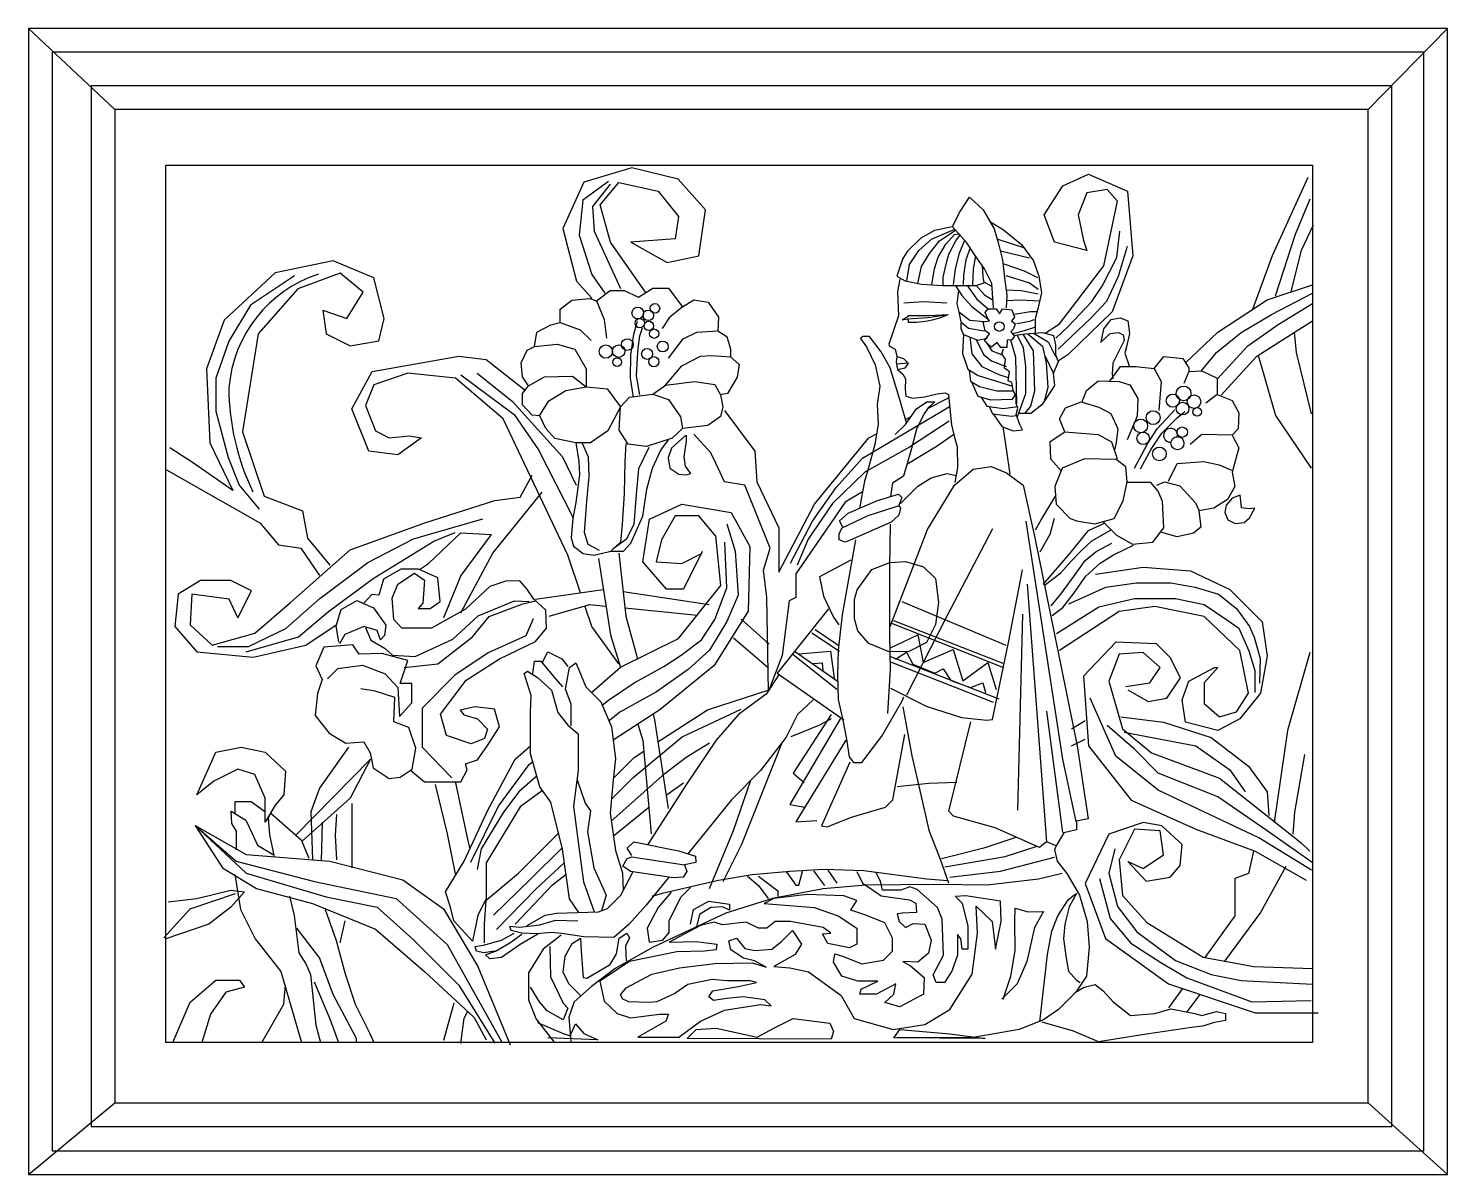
# Model space of a CAD drawing. Extents: x -66030 to 95157, y -13132 to 45879.
# Drawn here: x -64699 to -64099, y 6367 to 6852 of the extents above; entities that cross this region are included whole.
import ezdxf

# ---------------------------------------------------------------- set-up
doc = ezdxf.new("R2010")
doc.units = 0
doc.header["$LTSCALE"] = 100
doc.header["$MEASUREMENT"] = 0
for name, color, linetype in [('3', 11, 'CONTINUOUS'), ('4', 121, 'CONTINUOUS'), ('7', 105, 'CONTINUOUS')]:
    doc.layers.add(name, color=color, linetype=linetype)

msp = doc.modelspace()

# ---------------------------------------------------------------- linework, layer by layer
at = {"layer": '3'}
msp.add_lwpolyline([(-64641.38, 6794.05), (-64156.57, 6794.05), (-64156.57, 6423.34), (-64641.38, 6423.34)], close=True, dxfattribs=at)
for points in [[(-64438.31, 6740), (-64453.42, 6761.57), (-64457.73, 6777.38), (-64449.82, 6786.72), (-64433.28, 6783.13), (-64424.65, 6772.35), (-64426.09, 6763), (-64444.79, 6761.57), (-64429.36, 6752.91), (-64416.02, 6755.82), (-64413.14, 6775.22), (-64424.79, 6788.2), (-64444.41, 6792.99), (-64464.68, 6786.89), (-64473.56, 6767.32), (-64467.8, 6745.04), (-64461.33, 6737.85)], [(-64454.22, 6787.11), (-64465.12, 6779.27), (-64466.64, 6764.45), (-64461.19, 6747.9), (-64455.74, 6740.05)], [(-64453.56, 6786.02), (-64460.97, 6776.65), (-64460.32, 6766.2), (-64449.2, 6742.01)], [(-64269.55, 6723.06), (-64263.54, 6727.07), (-64244.84, 6751.5), (-64239.08, 6778.82), (-64243.4, 6783.85), (-64252.03, 6782.41), (-64255.63, 6773.07), (-64253.47, 6762.28), (-64252.03, 6757.97), (-64265.7, 6761.57), (-64270.01, 6773.07), (-64262.1, 6785.28), (-64251.31, 6790.32), (-64234.77, 6783.13), (-64232.61, 6755.82), (-64241.24, 6732.1), (-64259.94, 6714.13), (-64264.15, 6711.18)], [(-64158.53, 6788.88), (-64173.63, 6755.82), (-64181.98, 6733.08)], [(-64291.42, 6733.85), (-64292.09, 6744.07), (-64295.2, 6750.3), (-64299.43, 6756.3), (-64302.77, 6761.19), (-64308.77, 6768.08), (-64305.88, 6774.08), (-64301.65, 6780.52), (-64295.87, 6775.19), (-64291.2, 6767.19), (-64289.42, 6761.41), (-64287.64, 6754.08), (-64286.75, 6746.52), (-64285.86, 6739.18), (-64286.09, 6733.85)], [(-64157.75, 6779.73), (-64163.86, 6764.82), (-64172.33, 6738.73)], [(-64308.77, 6768.08), (-64316.33, 6766.52), (-64322.12, 6763.19), (-64327.9, 6757.63), (-64329.9, 6754.3), (-64332.35, 6747.19), (-64328.79, 6745.19), (-64321.89, 6743.85), (-64313, 6743.19), (-64309.44, 6743.19), (-64298.76, 6743.19), (-64295.43, 6744.3), (-64295.87, 6746.96), (-64296.13, 6751.61)], [(-64292.76, 6770.08), (-64287.2, 6766.74), (-64279.64, 6760.52), (-64274.52, 6753.63), (-64272.3, 6747.19), (-64271.18, 6740.07), (-64272.74, 6733.41), (-64273.85, 6729.18), (-64273.85, 6723.12)], [(-64156.37, 6768.75), (-64161.41, 6757.97), (-64165.72, 6740.72), (-64165.7, 6740.49)], [(-64328.12, 6745.19), (-64327.01, 6752.08), (-64323.01, 6758.08), (-64317.67, 6762.74), (-64307.85, 6767.02)], [(-64323.45, 6744.07), (-64321.89, 6751.19), (-64318.56, 6756.74), (-64314.33, 6762.08), (-64307.51, 6766.62)], [(-64317.45, 6743.63), (-64316.33, 6750.3), (-64314.78, 6755.19), (-64311.66, 6760.74), (-64307.88, 6764.74), (-64306.17, 6765.09)], [(-64312.77, 6742.96), (-64312.77, 6746.74), (-64311.22, 6753.41), (-64310.33, 6756.52), (-64307.44, 6762.08), (-64305.44, 6764.74)], [(-64303.71, 6762.27), (-64306.1, 6756.52), (-64307.66, 6750.08), (-64308.55, 6743.63)], [(-64290.03, 6762.9), (-64278.28, 6759.15)], [(-64265.11, 6720.91), (-64259.83, 6725.87), (-64249.89, 6736.43), (-64245.54, 6742.95), (-64239.33, 6755.06), (-64238.08, 6766.24)], [(-64301.37, 6759.14), (-64303.21, 6754.08), (-64304.1, 6747.63), (-64304.32, 6743.63)], [(-64288.53, 6757.9), (-64276.28, 6754.91)], [(-64234.98, 6759.72), (-64238.7, 6746.99), (-64243.68, 6736.43), (-64250.2, 6729.6), (-64264.18, 6716.25)], [(-64574.97, 6732.82), (-64573.53, 6722.75), (-64563.46, 6717.72), (-64551.24, 6719.88), (-64549.08, 6729.22), (-64553.39, 6746.47), (-64570.66, 6753.66), (-64595.11, 6748.63), (-64616.69, 6728.5), (-64624.18, 6708.01), (-64622.72, 6676.7), (-64613.09, 6656.63), (-64629.63, 6668.13), (-64639.7, 6674.6)], [(-64299.01, 6755.71), (-64300.1, 6750.3), (-64300.32, 6743.41)], [(-64287.03, 6752.41), (-64278.53, 6749.41), (-64272.78, 6746.66)], [(-64587.02, 6747.32), (-64605.6, 6734.95), (-64614.71, 6719.66), (-64620.17, 6704), (-64620.17, 6690.17), (-64615.07, 6670.52), (-64610.34, 6658.87), (-64601.96, 6648.68)], [(-64574.97, 6732.82), (-64564.9, 6729.22), (-64557.88, 6740.41), (-64567.72, 6748.41), (-64585.57, 6741.86), (-64602.3, 6722.75), (-64608.88, 6681.44), (-64599.77, 6654.14), (-64583.6, 6648.01), (-64581.44, 6636.51), (-64572.09, 6625.01)], [(-64331.01, 6745.83), (-64332.1, 6740.75), (-64331.73, 6733.85), (-64331.55, 6730.41), (-64335.73, 6718.43), (-64335.36, 6717.53), (-64333, 6716.26), (-64332.28, 6713.17), (-64332.64, 6710.99), (-64332.28, 6709.18), (-64331.92, 6707.55), (-64329.74, 6705.73), (-64328.65, 6703.74), (-64328.83, 6699.38), (-64328.47, 6696.48), (-64325.56, 6695.57), (-64320.66, 6696.12), (-64315.21, 6697.39), (-64311.94, 6697.93), (-64310.49, 6697.21), (-64309.95, 6691.04), (-64309.22, 6684.32), (-64308.13, 6679.61), (-64306.86, 6675.07), (-64306.68, 6666.36), (-64307.77, 6660.01)], [(-64295.51, 6744.79), (-64292.01, 6742.84)], [(-64286.28, 6747.41), (-64276.28, 6744.41), (-64272.53, 6741.66)], [(-64483.23, 6688.42), (-64479.42, 6694.52), (-64472.3, 6698.84), (-64463.65, 6700.36), (-64454.74, 6699.6), (-64449.15, 6691.98), (-64454.51, 6681.82), (-64461.87, 6676.72), (-64467.97, 6676.72), (-64476.88, 6678.5), (-64480.69, 6682.82), (-64483.23, 6688.16), (-64486.54, 6688.42), (-64490.61, 6692.74), (-64490.61, 6697.57), (-64488.07, 6700.87), (-64490.61, 6704.69), (-64491.12, 6710.53), (-64488.58, 6715.87), (-64485.52, 6717.4), (-64484.51, 6723.5), (-64478.66, 6726.55), (-64474.59, 6727.56), (-64474.59, 6733.16), (-64469.75, 6736.97), (-64462.12, 6737.73), (-64459.32, 6736.72), (-64453.47, 6741.04), (-64447.62, 6741.04), (-64441.52, 6738.24), (-64435.41, 6742.05), (-64428.8, 6742.05), (-64425.24, 6737.22), (-64422.95, 6734.17), (-64418.11, 6737.22), (-64412.01, 6736.21), (-64407.68, 6729.85), (-64407.94, 6724.01), (-64404.12, 6721.72), (-64402.6, 6716.38), (-64402.6, 6713.07), (-64399.03, 6709.77), (-64399.8, 6704.43), (-64403.87, 6697.57), (-64406.92, 6697.06), (-64405.9, 6691.98), (-64406.92, 6687.91), (-64412.26, 6684.09), (-64422.95, 6682.82), (-64427.27, 6678.76), (-64438.21, 6675.2), (-64445.84, 6676.21), (-64449.66, 6682.06), (-64449.15, 6691.98), (-64445.33, 6696.04), (-64435.41, 6697.31), (-64428.8, 6695.03), (-64423.71, 6687.65), (-64422.95, 6682.82)], [(-64307.44, 6742.96), (-64304.77, 6738.96), (-64300.54, 6734.3), (-64297.43, 6731.85), (-64293.65, 6728.96)], [(-64306.21, 6741.13), (-64306.99, 6735.41), (-64306.1, 6732.13), (-64301.43, 6728.52), (-64295.43, 6728.07)], [(-64302.64, 6743.19), (-64298.54, 6737.41), (-64293.65, 6733.41)], [(-64298.76, 6743.19), (-64295.19, 6739.25), (-64291.65, 6736.96)], [(-64286.28, 6741.41), (-64279.78, 6741.16), (-64272.53, 6739.66)], [(-64210.21, 6710.6), (-64196.65, 6723.47), (-64175.79, 6737.13), (-64156.57, 6743.53)], [(-64203.72, 6707.08), (-64197.12, 6714.91), (-64186.7, 6723.42), (-64173.92, 6730.99), (-64156.57, 6739.91)], [(-64459.32, 6736.72), (-64456.02, 6728.84), (-64455, 6720.95)], [(-64422.95, 6734.17), (-64428.54, 6729.6), (-64431.59, 6725.02)], [(-64329.37, 6735.85), (-64320.84, 6736.39), (-64311.22, 6735.85)], [(-64306.1, 6732.13), (-64305.22, 6727.92), (-64302.03, 6725.16), (-64295.43, 6724.07)], [(-64289.87, 6719.18), (-64292.31, 6717.18), (-64295.2, 6719.85), (-64293.2, 6722.74), (-64294.98, 6724.07), (-64295.87, 6727.85), (-64293.2, 6728.29), (-64293.65, 6728.96), (-64294.98, 6731.85), (-64293.65, 6733.41), (-64290.31, 6733.41), (-64288.98, 6731.18), (-64287.64, 6733.41), (-64283.64, 6732.96), (-64282.53, 6729.85), (-64283.86, 6728.29), (-64282.31, 6726.96), (-64282.97, 6724.96), (-64284.08, 6723.63), (-64282.53, 6721.85), (-64283.64, 6720.29), (-64285.64, 6720.07), (-64285.86, 6716.96), (-64288.31, 6716.96), (-64289.87, 6719.18)], [(-64285.78, 6736.92), (-64280.28, 6737.17), (-64271.78, 6736.67)], [(-64282.78, 6731.17), (-64275.78, 6732.17), (-64273.28, 6732.17)], [(-64196.92, 6703.69), (-64183.86, 6717.75), (-64171.08, 6726.73), (-64156.57, 6735.66)], [(-64474.59, 6727.56), (-64466.19, 6724.51), (-64461.61, 6719.94)], [(-64443.64, 6696.06), (-64444.95, 6704.12), (-64444.79, 6713.99), (-64443.47, 6722.7), (-64441.99, 6728.13)], [(-64327.38, 6730.59), (-64327.92, 6729.86), (-64330.1, 6728.77), (-64327.74, 6729.14), (-64327.56, 6728.59), (-64327.47, 6727.68), (-64324.04, 6727.78), (-64320.2, 6728.09), (-64316.62, 6728.82), (-64313.76, 6729.68), (-64310.67, 6730.95), (-64310.67, 6730.95)], [(-64327.74, 6729.14), (-64319.22, 6729.7)], [(-64327.38, 6730.59), (-64323.75, 6730.59), (-64318.66, 6730.59), (-64310.67, 6730.95)], [(-64319.22, 6729.7), (-64310.67, 6730.95)], [(-64304.1, 6722.52), (-64305.08, 6724.87), (-64305.08, 6727.34)], [(-64281.53, 6727.17), (-64276.03, 6728.17), (-64274.28, 6728.92)], [(-64245.95, 6719.33), (-64244.84, 6724.89), (-64241.72, 6728.89), (-64237.94, 6729.56), (-64234.61, 6728.22), (-64233.94, 6722.89), (-64235.27, 6717.33), (-64235.94, 6714.67), (-64234.16, 6709.33)], [(-64195.21, 6696.88), (-64180.11, 6713.41), (-64156.57, 6728.31)], [(-64441, 6697.05), (-64442.32, 6705.1), (-64441.99, 6712.83), (-64441.66, 6716.62), (-64441, 6721.88), (-64439.85, 6725.33)], [(-64428.8, 6712.57), (-64422.69, 6720.7), (-64416.84, 6723.5), (-64407.94, 6724.01)], [(-64328.23, 6685.24), (-64330.95, 6694.45), (-64335.14, 6708.47), (-64338.91, 6715.17), (-64343.93, 6721.66), (-64346.65, 6721.66), (-64347.7, 6720.82), (-64345.19, 6717.26), (-64341.42, 6709.73), (-64339.53, 6700.73), (-64340.58, 6692.99), (-64340.16, 6684.62), (-64341.63, 6676.04), (-64344.56, 6665.15), (-64346.03, 6660.55), (-64348.12, 6649.04)], [(-64304.1, 6722.52), (-64304.55, 6714.51), (-64302.32, 6707.85), (-64297.87, 6705.18), (-64288.31, 6702.29), (-64283.42, 6700.66)], [(-64304.1, 6722.52), (-64298.1, 6720.07), (-64294.09, 6720.96)], [(-64301.5, 6721.46), (-64300.54, 6714.29), (-64296.32, 6708.96), (-64289.2, 6705.62), (-64285.2, 6704.29)], [(-64298.79, 6720.36), (-64295.65, 6714.07), (-64292.31, 6711.4), (-64286.09, 6708.96)], [(-64284.26, 6720.22), (-64282.08, 6712.96), (-64281.78, 6693.15)], [(-64283.28, 6722.92), (-64278.28, 6724.17), (-64274.03, 6725.67)], [(-64282.97, 6722.07), (-64278.08, 6722.74), (-64270.74, 6723.4), (-64266.07, 6722.07), (-64265.18, 6718.07), (-64265.18, 6714.07), (-64264.07, 6710.96), (-64266.29, 6706.07), (-64265.62, 6700.96), (-64267.85, 6697.4), (-64270.96, 6692.73), (-64275.63, 6689.18), (-64280.98, 6689.18)], [(-64281.64, 6722.52), (-64278.97, 6716.96), (-64277.86, 6708.96), (-64277.86, 6697.4), (-64281.51, 6687.78)], [(-64278.99, 6722.61), (-64274.74, 6715.63), (-64274.08, 6698.51), (-64275.86, 6692.29), (-64278.08, 6689.4)], [(-64277, 6722.84), (-64270.74, 6717.63), (-64269.18, 6710.51), (-64268.52, 6700.07), (-64269.98, 6694.2)], [(-64274.56, 6723.06), (-64268.29, 6719.4), (-64265.18, 6713.18)], [(-64246.17, 6719.11), (-64242.17, 6722.89), (-64238.61, 6723.33), (-64236.61, 6722.44), (-64236.16, 6720), (-64238.39, 6715.78), (-64241.06, 6710.44), (-64241.28, 6705.78), (-64241.06, 6703.78)], [(-64164.28, 6723.43), (-64163.56, 6714.85), (-64157.09, 6688.97)], [(-64485.52, 6717.4), (-64475.86, 6718.41), (-64468.48, 6716.38), (-64463.65, 6707.99), (-64463.65, 6700.36)], [(-64294.68, 6719.37), (-64292.09, 6715.63), (-64288.09, 6714.07)], [(-64291.66, 6688.93), (-64287.87, 6683.62), (-64283.19, 6681.84), (-64279.19, 6682.29), (-64280.3, 6684.51), (-64281.86, 6688.73), (-64281.19, 6691.4), (-64281.86, 6693.4), (-64281.86, 6696.29), (-64283.19, 6698.96), (-64283.64, 6702.29), (-64285.2, 6702.96), (-64284.75, 6706.74), (-64286.75, 6708.29), (-64286.31, 6712.07), (-64287.87, 6714.29), (-64287.2, 6716.51)], [(-64466.07, 6613.34), (-64471.4, 6629.32), (-64498.73, 6686.82), (-64518.87, 6704.07), (-64539.01, 6706.22), (-64553.39, 6701.19), (-64556.99, 6692.57), (-64552.67, 6681.79), (-64546.92, 6678.91), (-64538.29, 6679.63), (-64533.25, 6678.91), (-64543.32, 6671.72), (-64555.55, 6673.16), (-64562.74, 6691.13), (-64554.11, 6706.94), (-64517.43, 6713.41), (-64505.92, 6711.97), (-64489.38, 6699.04)], [(-64430.07, 6701.13), (-64423.2, 6709.26), (-64415.31, 6713.33), (-64410.48, 6713.58), (-64402.6, 6713.07)], [(-64332.35, 6710.13), (-64327.56, 6710.53)], [(-64332.28, 6713.17), (-64329.56, 6712.39), (-64327.56, 6710.4), (-64328.89, 6708.27), (-64331.92, 6707.55)], [(-64269.63, 6713.4), (-64266.07, 6706.07)], [(-64242.3, 6702.79), (-64237.71, 6709.04), (-64231.33, 6709.04), (-64223.56, 6708.21), (-64220.51, 6702.66), (-64221.62, 6690.46)], [(-64223.56, 6708.21), (-64219.4, 6713.2), (-64211.35, 6712.37), (-64208.85, 6708.48), (-64208.85, 6706.82), (-64203.31, 6707.1), (-64196.92, 6704.05), (-64196.92, 6697.12), (-64190.54, 6694.62), (-64187.77, 6689.35), (-64188.04, 6682.7), (-64190.54, 6679.92), (-64187.77, 6674.65), (-64190.54, 6664.39), (-64189.43, 6658.29), (-64192.48, 6652.75), (-64198.31, 6649.14), (-64204.69, 6648.03), (-64203.86, 6641.1), (-64206.91, 6638.61), (-64213.85, 6636.94), (-64220.23, 6638.88)], [(-64179.5, 6713.8), (-64172.2, 6688.25), (-64157.09, 6665.97)], [(-64516.65, 6705.45), (-64494.07, 6688.7), (-64483.87, 6673.78), (-64469.3, 6645.38)], [(-64509.73, 6706.17), (-64494.8, 6694.16), (-64473.67, 6670.87), (-64467.84, 6658.85)], [(-64488.07, 6700.87), (-64481.2, 6704.69), (-64469.5, 6704.94), (-64463.65, 6700.36)], [(-64435.41, 6697.31), (-64430.07, 6701.13), (-64417.86, 6702.65), (-64409.21, 6701.38), (-64406.92, 6697.06)], [(-64301.68, 6707.46), (-64301.21, 6702.74), (-64297.43, 6700.51), (-64290.09, 6698.73), (-64283.08, 6698.73)], [(-64300.82, 6702.51), (-64298.1, 6696.51), (-64292.76, 6694.96), (-64283.42, 6695.18), (-64282.21, 6696.99)], [(-64254.09, 6693.79), (-64252.14, 6698.78), (-64247.15, 6702.94), (-64238.27, 6702.66), (-64233.83, 6701.27), (-64230.5, 6695.45), (-64230.78, 6687.96), (-64234.94, 6677.98)], [(-64208.85, 6706.82), (-64210.95, 6701.8)], [(-64296.79, 6696.13), (-64294.32, 6692.29), (-64287.42, 6691.18), (-64281.19, 6692.07)], [(-64196.92, 6697.12), (-64201.64, 6693.51)], [(-64405.23, 6690.41), (-64392.28, 6673.16), (-64391.56, 6660.22), (-64382.21, 6640.82), (-64382.21, 6622.13), (-64367.11, 6650.88), (-64344.09, 6678.91), (-64340.86, 6680.53)], [(-64377.28, 6625.9), (-64367.96, 6643.59), (-64358.02, 6657.88), (-64346.83, 6670.3), (-64331.61, 6679.3), (-64312.65, 6690.48), (-64310.05, 6692.15)], [(-64333.04, 6680.22), (-64328.64, 6684.41), (-64324.04, 6691.1), (-64319.64, 6694.03), (-64316.29, 6694.03), (-64319.01, 6691.52), (-64320.9, 6688.8), (-64324.04, 6682.52), (-64326.13, 6674.36), (-64329.48, 6662.64), (-64334.09, 6659.71), (-64334.98, 6654.05)], [(-64319.1, 6691.4), (-64311.01, 6695.44), (-64310.37, 6695.87)], [(-64293.22, 6692.11), (-64291.87, 6688.96), (-64283.86, 6688.07), (-64281.7, 6688.31)], [(-64261.3, 6681.31), (-64263.52, 6686.86), (-64261.02, 6691.57), (-64254.36, 6694.06), (-64246.87, 6691.85), (-64241.88, 6689.07), (-64238.82, 6682.7), (-64239.66, 6676.87), (-64240.21, 6674.1)], [(-64231.85, 6666.03), (-64226.29, 6676.27), (-64222.19, 6682.7), (-64214.73, 6690.74)], [(-64229.36, 6665.74), (-64224.83, 6674.07), (-64220.29, 6680.8), (-64213.85, 6687.23), (-64210.49, 6690.01)], [(-64310.17, 6685.82), (-64326.95, 6674.95), (-64345.9, 6664.4), (-64359.57, 6651.04), (-64369.84, 6635.96), (-64374.5, 6625.1)], [(-64328.64, 6686.63), (-64326.31, 6687.79)], [(-64421.67, 6679.77), (-64427.52, 6674.44), (-64429.05, 6670.37), (-64428.29, 6666.05), (-64424.47, 6663.5), (-64421.42, 6663.25), (-64419.38, 6663.76), (-64421.67, 6666.81), (-64422.18, 6670.88), (-64421.17, 6677.49), (-64421.17, 6680.03)], [(-64346.84, 6656.07), (-64354.16, 6651.6), (-64375.02, 6621.41), (-64375.02, 6611.35), (-64377.9, 6609.91), (-64380.78, 6586.91), (-64386.53, 6571.82), (-64387.25, 6611.35), (-64388.69, 6622.85), (-64385.81, 6632.19), (-64396.6, 6658.79), (-64405.23, 6660.22), (-64408.83, 6668.13), (-64410.98, 6672.44), (-64418.18, 6680.35)], [(-64308.28, 6680.25), (-64315.32, 6675.32), (-64328.09, 6667.52)], [(-64287.44, 6683.6), (-64286.16, 6674.16), (-64284.53, 6663.46)], [(-64262.84, 6664.96), (-64267.27, 6669.83), (-64267.56, 6677.29), (-64261.3, 6681.31), (-64247.15, 6680.2), (-64241.6, 6677.15), (-64239.1, 6669.94)], [(-64190.54, 6679.92), (-64203.31, 6680.2), (-64208.3, 6676.04)], [(-64467.97, 6676.72), (-64466.7, 6668.84), (-64466.45, 6663.25), (-64467.97, 6651.56), (-64469.24, 6644.69), (-64470.01, 6636.56), (-64468.99, 6633), (-64464.92, 6629.95), (-64460.59, 6629.19), (-64457.29, 6629.95), (-64453.22, 6630.97), (-64447.88, 6630.97), (-64444.82, 6634.27), (-64439.74, 6645.71), (-64437.95, 6657.15), (-64435.67, 6666.05), (-64432.1, 6673.67), (-64428.8, 6677.99)], [(-64458.05, 6631.22), (-64462.88, 6633.76), (-64464.41, 6638.85), (-64463.39, 6652.06), (-64462.38, 6662.49), (-64462.63, 6670.62), (-64465.17, 6676.47)], [(-64446.86, 6676.47), (-64447.37, 6668.84), (-64447.62, 6655.37), (-64448.38, 6642.41), (-64449.15, 6634.78), (-64452.96, 6631.22)], [(-64437.19, 6674.69), (-64441.52, 6665.79), (-64442.53, 6654.86), (-64443.55, 6642.41), (-64446.6, 6636.05), (-64452.2, 6631.98)], [(-64335.12, 6599.18), (-64319.37, 6640.14), (-64307.97, 6658.86), (-64300.09, 6665.65), (-64292.49, 6666.73), (-64285.98, 6664.02), (-64278.92, 6658.86), (-64274.03, 6636.62), (-64256.11, 6548.71), (-64251.41, 6517.86), (-64256.3, 6516.78), (-64256.3, 6513.25), (-64261.73, 6511.89), (-64264.99, 6506.47), (-64269.06, 6508.1), (-64272.05, 6505.65), (-64290.78, 6514.06), (-64308.43, 6518.95), (-64310.33, 6521.12), (-64301.1, 6558.83)], [(-64255.47, 6643.6), (-64248.54, 6642.49), (-64240.49, 6644.71), (-64236.6, 6652.19), (-64234.94, 6660.24), (-64235.49, 6666.61), (-64239.66, 6669.66), (-64252.98, 6669.94), (-64262.41, 6666.06), (-64265.46, 6658.29), (-64264.91, 6650.81), (-64259.08, 6644.71), (-64255.75, 6643.6)], [(-64217.46, 6660.51), (-64213.85, 6668), (-64202.47, 6668.83), (-64196.09, 6667.44), (-64190.82, 6665.23)], [(-64641.14, 6665.25), (-64601.58, 6642.97), (-64593.67, 6633.63), (-64584.32, 6632.19), (-64576.41, 6620.69)], [(-64610.93, 6602.72), (-64614.53, 6610.63), (-64630.35, 6612.79), (-64631.07, 6599.85), (-64621.72, 6591.22), (-64603.74, 6596.26), (-64588.64, 6609.19), (-64563.46, 6631.47), (-64531.82, 6642.97), (-64502.33, 6652.32), (-64491.54, 6653.76), (-64486.5, 6663.1)], [(-64330.8, 6651.03), (-64323.47, 6658.36), (-64317.77, 6661.88), (-64310.99, 6663.78), (-64307.18, 6662.97)], [(-64222.45, 6658.85), (-64219.12, 6660.24), (-64212.74, 6658.57), (-64206.08, 6651.36), (-64204.69, 6648.31)], [(-64516.71, 6604.88), (-64503.05, 6630.04), (-64482.19, 6655.91)], [(-64354.97, 6640.8), (-64356.61, 6643.73), (-64352.85, 6647.02), (-64340.5, 6652.43), (-64331.68, 6655.01), (-64330.15, 6653.6), (-64331.45, 6650.2), (-64330.74, 6649.14), (-64331.45, 6646.2), (-64334.74, 6643.15), (-64342.74, 6639.62), (-64352.03, 6635.63), (-64354.14, 6634.69), (-64356.73, 6635.74), (-64356.73, 6638.45), (-64355.44, 6640.8), (-64344.38, 6646.08), (-64332.62, 6649.84), (-64331.21, 6650.31)], [(-64273.71, 6639.94), (-64271.26, 6644.22), (-64265.3, 6654.16)], [(-64245.18, 6643.45), (-64239.38, 6637.77), (-64232.72, 6633.89), (-64224.12, 6634.72), (-64219.4, 6640.82), (-64219.95, 6651.92), (-64221.9, 6656.35), (-64224.95, 6659.96), (-64234.94, 6659.96)], [(-64187.23, 6654.66), (-64190.57, 6653.32), (-64193.02, 6650.43), (-64193.68, 6647.32), (-64192.35, 6644.21), (-64189.24, 6642.66), (-64185.46, 6643.1), (-64183.23, 6645.1), (-64181.01, 6649.1), (-64183.45, 6648.88), (-64186.57, 6649.32), (-64186.79, 6650.88), (-64187.23, 6654.66)], [(-64414.58, 6630.76), (-64422.49, 6614.94), (-64429.68, 6614.94), (-64439.75, 6626.44), (-64436.88, 6644.41), (-64423.21, 6650.88), (-64402.35, 6647.29), (-64394.44, 6632.91), (-64395.16, 6605.6), (-64409.55, 6582.6), (-64432.56, 6563.91), (-64452.19, 6551.04)], [(-64619.5, 6590.63), (-64606.44, 6590.63), (-64590.66, 6598.29), (-64576.24, 6610.9), (-64555.97, 6626.21), (-64536.59, 6636.11), (-64507.3, 6644.67)], [(-64461.38, 6571.19), (-64449.1, 6581.88), (-64424.65, 6594.1), (-64406.67, 6616.38), (-64408.83, 6637.22), (-64416.02, 6645.85), (-64426.09, 6645.85), (-64431.84, 6635.79), (-64434, 6626.44), (-64423.21, 6625.72), (-64414.58, 6630.04)], [(-64404.13, 6642.56), (-64400.68, 6630.92), (-64399.39, 6612.39), (-64404.13, 6601.19), (-64411.46, 6589.12), (-64420.52, 6580.94), (-64433.88, 6571.46), (-64449.41, 6562.84), (-64454, 6559.3)], [(-64335.12, 6642.31), (-64335.39, 6624.14), (-64335.39, 6595.11), (-64335.12, 6581), (-64336.2, 6562.28)], [(-64277.77, 6643.63), (-64262.29, 6542.98), (-64256.59, 6516.66)], [(-64271.72, 6630.61), (-64267.44, 6638.11), (-64265.6, 6644.83)], [(-64270.5, 6616.85), (-64259.02, 6630.15), (-64251.22, 6639.64), (-64244.56, 6642.84)], [(-64607.34, 6588.38), (-64585.26, 6594.68), (-64572.64, 6605.49), (-64553.71, 6619.45), (-64528.03, 6635.21), (-64519.02, 6638.82)], [(-64534.18, 6623.19), (-64530.38, 6625.72), (-64516.71, 6638.66), (-64503.77, 6637.94), (-64516.71, 6620.69), (-64523.9, 6602.72)], [(-64291.89, 6640.38), (-64311.16, 6603.48), (-64328.27, 6570.11)], [(-64270.04, 6616.39), (-64263, 6621.74), (-64258.56, 6626.79), (-64254.58, 6630.92), (-64249.84, 6635.35), (-64241.73, 6639.94)], [(-64456.85, 6565.83), (-64454.15, 6568.01), (-64443.37, 6575.33), (-64430.86, 6582.23), (-64423.53, 6586.97), (-64414.91, 6593.43), (-64409.3, 6602.05), (-64404.13, 6615.41), (-64404.99, 6634.8)], [(-64449.82, 6630.04), (-64446.95, 6603.44), (-64441.93, 6585.46)], [(-64349.78, 6635.8), (-64355.48, 6604.06), (-64357.11, 6589.14), (-64357.38, 6578.56), (-64357.11, 6568.25), (-64355.21, 6559.57), (-64353.58, 6551.43), (-64352.49, 6544.1), (-64350.59, 6541.66), (-64347.06, 6541.66), (-64338.64, 6552.78), (-64330.23, 6567.43), (-64329.41, 6569.33)], [(-64267.13, 6607.82), (-64263, 6612.72), (-64256.57, 6621.59), (-64252.75, 6626.94), (-64248, 6630.76), (-64241.42, 6634.28)], [(-64266.67, 6603.69), (-64262.08, 6607.21), (-64257.34, 6613.33), (-64252.44, 6620.36), (-64246.32, 6625.87), (-64240.66, 6629.39), (-64235.76, 6631.84), (-64232.24, 6633.52)], [(-64458.45, 6627.88), (-64453.42, 6595.54), (-64449.2, 6581.79)], [(-64351.71, 6627.16), (-64365.01, 6620.1), (-64363.38, 6611.96), (-64359.04, 6603.01), (-64356.87, 6599.75)], [(-64349.05, 6614.56), (-64342.84, 6623.21), (-64335.29, 6626.1), (-64328.63, 6626.54), (-64321.08, 6624.32), (-64315.98, 6619.44), (-64314.64, 6609.46), (-64315.98, 6599.92), (-64319.75, 6592.38), (-64327.3, 6588.6), (-64335.51, 6588.38), (-64344.17, 6591.93), (-64348.83, 6597.26), (-64350.16, 6602.36), (-64350.16, 6610.57), (-64349.05, 6614.56)], [(-64248.38, 6621.25), (-64228.24, 6624.13), (-64208.1, 6622.69), (-64191.56, 6614.78), (-64177.9, 6601.13), (-64175.74, 6586.75), (-64178.61, 6570.94), (-64187.25, 6560.16), (-64196.6, 6555.13), (-64210.26, 6558.72), (-64211.7, 6568.07), (-64208.82, 6575.97), (-64198.03, 6581.72), (-64196.6, 6581.72), (-64202.35, 6575.25), (-64202.35, 6566.63), (-64195.88, 6560.88), (-64188.68, 6563.03), (-64183.65, 6570.94), (-64187.25, 6588.91), (-64202.35, 6603.28), (-64223.21, 6607.6), (-64238.31, 6605.44), (-64263.49, 6588.91)], [(-64610.93, 6602.72), (-64605.18, 6614.22), (-64613.81, 6618.54), (-64626.76, 6618.54), (-64636.11, 6612.79), (-64637.55, 6599.13), (-64628.19, 6588.35), (-64604.46, 6586.19), (-64582.16, 6591.22), (-64569.28, 6599.81)], [(-64485.84, 6610.63), (-64488.78, 6615.02), (-64491.71, 6618.44), (-64497.57, 6618.2), (-64504.42, 6616), (-64514.68, 6606.48), (-64529.09, 6598.42), (-64541.56, 6598.42), (-64544.98, 6602.08), (-64545.71, 6611.12), (-64543.27, 6616.98), (-64536.18, 6621.62), (-64532.03, 6618.69), (-64532.76, 6608.92), (-64534.71, 6606.72), (-64529.58, 6606.72), (-64525.43, 6609.65), (-64526.41, 6619.66), (-64534.47, 6623.32), (-64542.04, 6623.32), (-64549.38, 6619.17), (-64551.33, 6612.34), (-64554.26, 6612.58), (-64557.44, 6609.16)], [(-64335.05, 6573.09), (-64319.85, 6565.5), (-64304.92, 6560.61), (-64294.33, 6559.53), (-64291.89, 6559.8), (-64285.1, 6592.36), (-64279.13, 6623.01)], [(-64485.07, 6610.63), (-64456.41, 6614.72)], [(-64448.08, 6613.93), (-64411.7, 6608.47)], [(-64277.23, 6617.05), (-64269.06, 6508.1)], [(-64259.67, 6608.66), (-64243.99, 6615.7), (-64231.2, 6617.61), (-64216.49, 6617.61), (-64206.25, 6615.7), (-64196.33, 6612.82), (-64188.66, 6606.75), (-64183.22, 6599.07), (-64181.3, 6594.6), (-64178.74, 6585.65), (-64179.06, 6575.1)], [(-64568.19, 6592.56), (-64569.41, 6599.4), (-64567.21, 6606.23), (-64560.62, 6610.14), (-64553.53, 6606.96), (-64548.4, 6599.64), (-64548.89, 6595.24), (-64550.6, 6593.53), (-64552.06, 6597.44), (-64557.68, 6599.15), (-64565.75, 6595.73), (-64567.95, 6591.83)], [(-64556.95, 6598.66), (-64554.75, 6593.29), (-64548.64, 6589.87), (-64545.47, 6586.94), (-64535.94, 6586.45), (-64520.05, 6593.78), (-64509.3, 6603.55), (-64493.91, 6609.89), (-64487.8, 6609.65)], [(-64540.58, 6581.81), (-64526.41, 6583.28), (-64511.75, 6594.76), (-64504.66, 6603.3), (-64490.49, 6608.67), (-64484.87, 6609.89)], [(-64537.89, 6538.35), (-64532.03, 6533.47), (-64516.63, 6533.47), (-64513.94, 6538.59), (-64514.68, 6541.04), (-64509.55, 6542.75), (-64505.39, 6548.85), (-64500.26, 6556.66), (-64502.46, 6564.23), (-64510.77, 6565.21), (-64516.88, 6563.75), (-64515.41, 6561.79), (-64509.55, 6560.08), (-64505.39, 6555.69), (-64506.61, 6551.78), (-64512.23, 6549.58), (-64522.74, 6553), (-64525.18, 6562.04), (-64514.43, 6576.44), (-64500.26, 6585.48), (-64485.11, 6592.8), (-64480.47, 6598.42), (-64480.71, 6605.99), (-64485.84, 6610.63)], [(-64479.31, 6603.44), (-64462.05, 6608.47), (-64455.32, 6607.77)], [(-64449.82, 6583.32), (-64461.33, 6599.13), (-64464.23, 6607.84)], [(-64447.32, 6606.94), (-64416.63, 6603.89)], [(-64361.21, 6606.54), (-64382.93, 6579.41), (-64354.7, 6559.6)], [(-64330.17, 6609.72), (-64286.19, 6591.27)], [(-64264.79, 6596.2), (-64246.87, 6607.38), (-64231.84, 6610.9), (-64214.57, 6610.9), (-64202.41, 6608.34), (-64192.82, 6601.95), (-64187.7, 6598.43), (-64183.54, 6588.84), (-64180.98, 6580.53), (-64180.98, 6574.78), (-64180.98, 6571.26)], [(-64486.1, 6602.32), (-64489.1, 6595.14), (-64505.06, 6587.96), (-64519.23, 6578.59), (-64533, 6564.63), (-64533, 6548.08), (-64520.43, 6535.11)], [(-64398.12, 6602.25), (-64386.25, 6591.71)], [(-64334.51, 6600.5), (-64287.27, 6581.78)], [(-64333.7, 6601.58), (-64287.54, 6583.68)], [(-64279.13, 6604.29), (-64281.3, 6521.55)], [(-64401.41, 6594.34), (-64386.59, 6581.7)], [(-64368.27, 6596.5), (-64356.6, 6588.63)], [(-64366.91, 6597.86), (-64356.87, 6591.07)], [(-64335.33, 6589.92), (-64323.38, 6595.61), (-64321.21, 6583.95), (-64308.45, 6589.37), (-64304.38, 6576.08), (-64293.79, 6583.95), (-64290.26, 6572.55)], [(-64573.08, 6576.93), (-64568.68, 6581.33), (-64558.17, 6582.79), (-64548.64, 6579.13), (-64543.27, 6573.27), (-64542.53, 6561.06), (-64537.4, 6566.92), (-64537.4, 6574.98), (-64542.29, 6574.98), (-64539.11, 6584.74), (-64550.11, 6587.67), (-64559.64, 6587.43), (-64562.33, 6591.34), (-64574.54, 6590.36), (-64577.96, 6582.55), (-64575.28, 6576.69), (-64577.23, 6570.83), (-64578.21, 6561.55), (-64572.34, 6553.98), (-64565.26, 6549.83), (-64557.68, 6550.32), (-64555, 6545.68), (-64553.77, 6539.33), (-64546.93, 6534.93), (-64542.29, 6535.42), (-64537.16, 6538.84), (-64535.69, 6547.63), (-64538.62, 6556.42), (-64544.98, 6558.86), (-64544.49, 6569.12), (-64552.8, 6571.8), (-64558.9, 6572.78)], [(-64482.23, 6583.8), (-64479.93, 6588.41), (-64473.99, 6585.44), (-64471.35, 6582.15)], [(-64375.6, 6588.63), (-64357.14, 6575.88)], [(-64373.7, 6587.55), (-64360.4, 6588.63), (-64358.77, 6577.24)], [(-64332.88, 6585.3), (-64328.27, 6588.29), (-64325.55, 6583.13), (-64316.32, 6579.33), (-64312.79, 6581.23), (-64309.53, 6576.35), (-64301.12, 6573.37), (-64295.96, 6575.27), (-64294.87, 6571.2)], [(-64234.72, 6572.38), (-64226.08, 6567.35), (-64218.17, 6568.78), (-64212.42, 6577.41), (-64216.73, 6586.03), (-64222.49, 6591.78), (-64239.75, 6592.5), (-64253.42, 6578.13), (-64251.26, 6548.66), (-64233.28, 6525.66), (-64205.95, 6513.44), (-64180.77, 6504.1), (-64159.2, 6491.88)], [(-64235.44, 6573.82), (-64225.37, 6575.25), (-64221.05, 6581.72), (-64228.24, 6588.19), (-64238.31, 6587.47), (-64242.63, 6575.97), (-64236.87, 6555.85), (-64224.65, 6545.78), (-64195.88, 6535), (-64175.02, 6518.47), (-64161.35, 6507.69), (-64157.76, 6504.1)], [(-64157.76, 6588.19), (-64167.11, 6555.13), (-64172.86, 6516.32)], [(-64486.19, 6579.18), (-64485.53, 6584.45), (-64482.89, 6584.45), (-64477.29, 6577.87), (-64473.66, 6573.58)], [(-64470.04, 6557.11), (-64470.04, 6566.33), (-64472.34, 6572.59), (-64470.69, 6581.82), (-64468.06, 6583.8), (-64466.74, 6580.83), (-64463.77, 6573.58), (-64457.51, 6567.32), (-64452.89, 6556.78), (-64451.24, 6543.27), (-64452.23, 6534.38), (-64453.55, 6520.21), (-64451.24, 6504.4), (-64448.28, 6494.84), (-64447.95, 6487.59)], [(-64376.14, 6587.27), (-64357.68, 6572.62)], [(-64367.73, 6583.48), (-64363.93, 6583.75), (-64363.65, 6580.49)], [(-64335.05, 6586.39), (-64289.17, 6568.48)], [(-64335.05, 6584.22), (-64291.62, 6567.13)], [(-64466.69, 6478.26), (-64470.69, 6483.97), (-64473.66, 6505.06), (-64478.61, 6524.82), (-64483.22, 6531.41), (-64487.18, 6545.25), (-64487.18, 6563.04), (-64486.85, 6569.96), (-64489.82, 6579.18), (-64488.5, 6580.17), (-64484.21, 6577.54), (-64478.28, 6572.26), (-64475.64, 6562.71), (-64471.35, 6557.44), (-64467.07, 6553.82), (-64467.07, 6538.33), (-64469.05, 6523.18), (-64467.07, 6508.02), (-64464.76, 6491.22), (-64460.25, 6478.46)], [(-64382.13, 6578.96), (-64387.56, 6570.55), (-64399.23, 6561.87), (-64408.73, 6551.02), (-64420.95, 6532.84), (-64437.78, 6506.8)], [(-64433.29, 6550.33), (-64412.42, 6563.91), (-64385.81, 6572.54)], [(-64453, 6526.16), (-64443.8, 6535.26), (-64423.1, 6552.5), (-64398.09, 6564.13)], [(-64367.74, 6568.11), (-64374.26, 6561.87), (-64379.14, 6552.38), (-64390, 6538.27), (-64402.22, 6525.79), (-64420.65, 6503.08)], [(-64329.71, 6565.13), (-64325.91, 6544.52), (-64322.11, 6527.97), (-64318.85, 6513.04), (-64313.97, 6500.84), (-64310.44, 6490.8)], [(-64157.04, 6496.19), (-64179.33, 6509.85), (-64205.23, 6522.07), (-64221.77, 6529.97), (-64239.75, 6544.35), (-64250.54, 6568.78)], [(-64435.4, 6562.05), (-64434.72, 6559.6), (-64428.96, 6522.23)], [(-64356.05, 6560.52), (-64377.5, 6523.9), (-64371.25, 6522.81)], [(-64376.93, 6552.58), (-64364.85, 6557.52), (-64359.91, 6560.26)], [(-64360.12, 6561.88), (-64376.14, 6537.19), (-64371.52, 6533.12)], [(-64269.08, 6563.33), (-64262.29, 6512.05)], [(-64258.45, 6555.85), (-64252.7, 6559.44)], [(-64237.59, 6560.88), (-64219.61, 6558.72), (-64199.47, 6552.25), (-64183.65, 6540.03), (-64175.74, 6529.25), (-64175.02, 6519.19)], [(-64441.85, 6557.82), (-64439.75, 6550.97), (-64436.16, 6511.44)], [(-64352.25, 6541.8), (-64364.19, 6514.94), (-64361.75, 6514.4), (-64351.43, 6518.47), (-64337.04, 6522.81), (-64334.06, 6525.8), (-64328.9, 6553.47)], [(-64156.32, 6499.07), (-64175.74, 6512.72), (-64196.6, 6527.1), (-64221.77, 6537.16), (-64231.84, 6547.22), (-64243.35, 6557.28)], [(-64236.15, 6554.41), (-64205.95, 6548.66), (-64191.56, 6538.6), (-64185.09, 6529.25)], [(-64628.19, 6527.98), (-64620.28, 6545.94), (-64609.49, 6548.1), (-64599.43, 6545.94), (-64590.79, 6538.04), (-64591.51, 6527.98), (-64595.11, 6523.66), (-64599.43, 6516.48), (-64599.43, 6526.54), (-64603.74, 6536.6), (-64610.93, 6538.76), (-64621, 6533.73), (-64628.19, 6527.98)], [(-64564.18, 6548.1), (-64576.41, 6530.85), (-64580.01, 6520.79), (-64579.29, 6500.66)], [(-64482.07, 6529.76), (-64491.54, 6522.94), (-64505.92, 6499.23), (-64505.92, 6484.13), (-64509.52, 6476.94), (-64511.68, 6466.16), (-64519.59, 6474.79), (-64521.03, 6480.54), (-64523.19, 6487.01), (-64515.27, 6499.94), (-64505.2, 6521.51), (-64493.7, 6543.07), (-64487.18, 6548.74)], [(-64453.07, 6516.88), (-64430.43, 6536.98), (-64421.38, 6543.88), (-64411.46, 6549.91)], [(-64452.17, 6534.98), (-64443.35, 6543.79), (-64439.34, 6546.4)], [(-64380.8, 6550.22), (-64397.93, 6506.97), (-64405.85, 6491.15)], [(-64353.88, 6551.03), (-64375.05, 6516.57), (-64366.09, 6517.11)], [(-64258.45, 6548.66), (-64252.7, 6551.53)], [(-64586.48, 6510.73), (-64554.83, 6543.07), (-64563.46, 6526.54), (-64583.6, 6508.57)], [(-64512.36, 6499.5), (-64500.72, 6523.2), (-64487.78, 6540.86), (-64486.27, 6542.08)], [(-64159.91, 6545.07), (-64164.23, 6520.63), (-64164.95, 6511.28)], [(-64484.48, 6535.81), (-64485.2, 6535.26), (-64492.1, 6529.23), (-64498.56, 6520.61), (-64508.05, 6505.1), (-64509.77, 6496.48)], [(-64467.4, 6534.38), (-64464.1, 6524.49), (-64461.79, 6521.2), (-64463.11, 6512.3), (-64460.47, 6497.15), (-64455.2, 6485.62), (-64457.15, 6478.99)], [(-64394.14, 6534.04), (-64401.53, 6512.72), (-64411.6, 6488.28)], [(-64527.5, 6532.29), (-64522.47, 6511.44), (-64518.96, 6493.92)], [(-64518.87, 6533.01), (-64513.84, 6509.29), (-64512.87, 6505.1)], [(-64429.83, 6527.87), (-64422.49, 6533.01)], [(-64332.16, 6531.49), (-64318.85, 6532.85), (-64306.91, 6533.39)], [(-64612.02, 6520.02), (-64612.02, 6525.2), (-64605.35, 6525.2), (-64599.67, 6521)], [(-64562.74, 6524.38), (-64562.74, 6515.76), (-64562.74, 6497.07)], [(-64452.15, 6510.62), (-64437.18, 6522.7)], [(-64611.52, 6504.72), (-64611.52, 6512.61), (-64613.5, 6515.82), (-64613.74, 6521), (-64607.57, 6517.3), (-64604.85, 6511.63), (-64602.63, 6506.69), (-64595.96, 6502.74)], [(-64595.47, 6501.76), (-64597.45, 6511.13), (-64597.94, 6518.29), (-64596.95, 6520.26), (-64584.11, 6508.91), (-64580.9, 6501.26)], [(-64575.2, 6516.36), (-64575.75, 6499.89)], [(-64569.16, 6519.65), (-64569.71, 6510.87), (-64569.16, 6500.44)], [(-64234.72, 6499.78), (-64226.94, 6491.43), (-64216.82, 6493.11), (-64212.6, 6498.17), (-64211.7, 6506.97), (-64220.33, 6514.88), (-64228.24, 6516.32), (-64242.63, 6511.28), (-64252.7, 6490.44), (-64244.11, 6467.25), (-64217.45, 6448.04), (-64180.77, 6435.82), (-64154.16, 6435.82)], [(-64628.91, 6515.04), (-64607.34, 6502.82), (-64572.09, 6499.94), (-64541.17, 6492.04), (-64523.9, 6479.82), (-64509.52, 6455.38), (-64495.85, 6422.32)], [(-64628.91, 6515.04), (-64617.41, 6497.07), (-64603.02, 6488.44), (-64579.29, 6481.98), (-64552.67, 6471.19), (-64531.82, 6453.23), (-64510.96, 6433.82), (-64505.92, 6424.48)], [(-64628.91, 6515.04), (-64611.65, 6499.94), (-64578.57, 6491.32), (-64544.04, 6484.13), (-64522.47, 6464.73), (-64499.45, 6423.76)], [(-64628.91, 6515.04), (-64607.34, 6494.91), (-64573.53, 6484.85), (-64551.96, 6480.54), (-64536.85, 6466.88), (-64517.43, 6447.48), (-64502.33, 6423.04)], [(-64506.64, 6465.44), (-64506.64, 6473.35), (-64505.92, 6483.41), (-64492.26, 6494.91), (-64475.35, 6511.81)], [(-64313.42, 6501.11), (-64294.96, 6505.72), (-64281.93, 6510.06)], [(-64234.72, 6499.78), (-64228.24, 6496.91), (-64219.61, 6502.66), (-64221.05, 6512.72), (-64231.84, 6513.44), (-64238.31, 6500.5), (-64236.87, 6485.41), (-64226.66, 6474), (-64202.75, 6459.38)], [(-64502.88, 6477.09), (-64487.35, 6492.17), (-64473.79, 6505.58)], [(-64444.38, 6502.39), (-64446.28, 6505.37), (-64443.56, 6508.08), (-64424.56, 6504.29), (-64417.5, 6502.12), (-64417.23, 6499.4), (-64422.12, 6498.32), (-64421.03, 6495.6), (-64422.66, 6493.16), (-64426.73, 6492.89), (-64444.92, 6495.6), (-64448.18, 6497.77), (-64446.28, 6501.03), (-64444.38, 6501.84), (-64422.12, 6498.32)], [(-64264.99, 6506.47), (-64265.65, 6504.78), (-64264.57, 6499.89), (-64260.5, 6494.74), (-64255.07, 6485.51), (-64251.81, 6474.39), (-64250.99, 6463.54), (-64252.08, 6451.33), (-64256.69, 6444.55), (-64264.02, 6437.22), (-64270.27, 6432.88), (-64280.59, 6428.81), (-64300.95, 6425.29), (-64332.17, 6425.29)], [(-64312.07, 6497.58), (-64286.55, 6501.92), (-64272.97, 6506.26)], [(-64240.17, 6505.2), (-64242.7, 6494.8), (-64239.04, 6480.74), (-64230.88, 6470.06), (-64214.57, 6457.97), (-64199.37, 6452.07), (-64186.71, 6449.54), (-64156.57, 6448)], [(-64181.49, 6504.1), (-64183.65, 6494.75), (-64189.4, 6492.6), (-64189.4, 6476.79), (-64202.07, 6459.25)], [(-64501.58, 6471.06), (-64484.76, 6488.29), (-64473.12, 6499.06), (-64472.85, 6499.3)], [(-64309.9, 6493.24), (-64288.45, 6495.68), (-64265.64, 6501.65)], [(-64612.25, 6494.28), (-64609.78, 6479.48), (-64603.61, 6467.14), (-64592.74, 6453.32), (-64584.03, 6423.34)], [(-64428.68, 6493.18), (-64438.33, 6481.29), (-64445.66, 6473.16), (-64451.9, 6467.73), (-64464.66, 6468), (-64473.89, 6469.36), (-64478.32, 6469.83), (-64484.56, 6469.29), (-64490.8, 6469.56), (-64495.42, 6470.64), (-64495.96, 6472.54), (-64491.89, 6472), (-64483.2, 6473.09), (-64476.69, 6474.99), (-64467.18, 6474.71)], [(-64493.7, 6473.35), (-64477.87, 6489.88), (-64472.17, 6494.48)], [(-64488.63, 6472.82), (-64481.03, 6477.16), (-64476.14, 6477.97), (-64458.5, 6478.51), (-64454.7, 6479.87), (-64448.99, 6485.57), (-64443.84, 6495.6)], [(-64262.41, 6494.74), (-64272.46, 6492.3), (-64294.18, 6489.86), (-64315.62, 6490.13), (-64345.49, 6489.86), (-64363.41, 6488.23), (-64384.85, 6484.16), (-64404.67, 6477.92), (-64435.35, 6463.54), (-64451.37, 6454.59), (-64461.42, 6446.99), (-64468.75, 6440.48), (-64470.92, 6433.97), (-64470.1, 6423.66)], [(-64349.29, 6495.55), (-64346.85, 6490.67), (-64343.59, 6488.5), (-64338.97, 6485.24), (-64327.03, 6483.62), (-64324.31, 6482.26), (-64324.04, 6478.19), (-64330.01, 6477.92), (-64332.19, 6477.65), (-64331.37, 6474.39), (-64328.66, 6471.95), (-64325.4, 6473.58), (-64320.51, 6473.31), (-64317.8, 6466.52), (-64318.88, 6461.1), (-64323.5, 6457.3), (-64329.74, 6457.57), (-64326.48, 6455.67), (-64320.78, 6450.79), (-64321.05, 6443.74), (-64331.1, 6438.31), (-64337.34, 6440.21), (-64333.54, 6443.74), (-64332.73, 6448.08), (-64340.87, 6443.74), (-64347.93, 6443.74), (-64347.39, 6445.91), (-64340.33, 6449.16), (-64348.75, 6449.16), (-64355.53, 6451.33), (-64359.06, 6457.3), (-64358.52, 6460.83), (-64355.26, 6459.74), (-64347.12, 6456.49), (-64337.89, 6458.11), (-64334.09, 6461.91), (-64334.09, 6467.34), (-64337.34, 6473.85), (-64345.49, 6477.11), (-64351.73, 6479.28), (-64349.29, 6483.35), (-64354.72, 6485.24), (-64370.19, 6485.79), (-64384.31, 6484.16), (-64388.38, 6481.99), (-64367.21, 6480.36), (-64357.16, 6476.83), (-64349.29, 6471.68), (-64349.29, 6464.9), (-64352.28, 6463.27), (-64361.51, 6465.17), (-64363.68, 6469.24), (-64360.15, 6469.51), (-64363.41, 6471.95), (-64377.25, 6474.39), (-64383.77, 6474.39), (-64387.3, 6471.68), (-64390.83, 6471.68), (-64395.99, 6474.12), (-64406.03, 6473.04), (-64409.56, 6474.12), (-64415.26, 6472.76), (-64428.56, 6465.71), (-64417.16, 6465.98), (-64408.47, 6464.9), (-64408.75, 6462.46), (-64413.63, 6461.91), (-64425.31, 6461.64), (-64445.4, 6457.57), (-64457.89, 6449.16), (-64455.99, 6440.75), (-64450.56, 6435.6), (-64444.85, 6433.7), (-64432.64, 6435.33), (-64428.84, 6435.33), (-64429.92, 6432.34), (-64441.87, 6425.56), (-64424.49, 6425.56), (-64415.26, 6432.34), (-64405.22, 6436.95), (-64390.01, 6439.39), (-64385.4, 6438.85), (-64388.11, 6441.29), (-64397.34, 6442.65), (-64404.13, 6441.84), (-64409.83, 6441.02), (-64411.73, 6442.65), (-64410.1, 6445.09), (-64399.24, 6446.99), (-64391.64, 6448.62), (-64394.36, 6449.43), (-64404.13, 6449.43), (-64410.37, 6449.98), (-64420.69, 6447.81), (-64426.12, 6444.01), (-64433.72, 6440.48), (-64436.98, 6440.21), (-64445.67, 6440.48), (-64448.11, 6441.57), (-64449.2, 6443.46), (-64446.75, 6446.45), (-64435.9, 6452.15), (-64424.22, 6454.86), (-64409.29, 6456.76), (-64393.27, 6457.03), (-64387.57, 6455.13), (-64392.46, 6457.84), (-64397.07, 6458.93), (-64402.5, 6462.46), (-64403.32, 6466.25), (-64400.06, 6467.34), (-64396.53, 6463), (-64392.19, 6462.18), (-64385.13, 6462.73), (-64381.05, 6465.98), (-64376.44, 6470.59), (-64372.64, 6464.9), (-64375.35, 6460.56), (-64384.31, 6455.4), (-64377.52, 6454.86), (-64369.65, 6453.23), (-64355.81, 6443.19), (-64350.38, 6433.43), (-64333.81, 6428.81), (-64320.51, 6430.98), (-64309.92, 6437.22), (-64300.42, 6452.15), (-64298.25, 6469.51), (-64298.79, 6480.9), (-64292, 6474.39), (-64290.65, 6462.73), (-64288.2, 6474.39), (-64288.48, 6483.07), (-64303.14, 6485.24), (-64307.48, 6484.97), (-64304.76, 6482.26), (-64302.32, 6472.49), (-64302.32, 6462.73), (-64304.76, 6462.73), (-64305.31, 6467.07), (-64306.67, 6468.97), (-64306.67, 6460.28), (-64309.11, 6453.5), (-64312.1, 6448.62), (-64315.62, 6448.62), (-64316.98, 6451.87), (-64312.64, 6460.28), (-64313.18, 6475.48), (-64315.08, 6480.36), (-64323.77, 6487.96), (-64326.76, 6489.04), (-64330.56, 6487.69), (-64338.43, 6487.69), (-64339.24, 6491.48), (-64341.14, 6495.28)], [(-64310.71, 6491.58), (-64319.7, 6492.3), (-64346.3, 6495.83), (-64363.14, 6496.37), (-64377.52, 6495.55), (-64393.54, 6494.2), (-64407.66, 6491.76), (-64431.55, 6486.33), (-64435.9, 6484.97)], [(-64395.44, 6493.66), (-64390.83, 6489.59), (-64386.76, 6484.16)], [(-64390.83, 6493.66), (-64382.68, 6487.42), (-64382.68, 6484.97)], [(-64379.15, 6495.55), (-64375.08, 6489.86), (-64373.72, 6489.86), (-64372.09, 6496.1)], [(-64367.48, 6495.83), (-64362.86, 6489.59)], [(-64361.51, 6496.1), (-64357.71, 6490.67)], [(-64246.64, 6492.55), (-64242.14, 6475.68), (-64233.41, 6465.28), (-64220.75, 6457.13), (-64209.78, 6450.66), (-64182.21, 6440.54), (-64157.17, 6441.1)], [(-64167.83, 6497.63), (-64178.61, 6478.22), (-64193.81, 6457.73)], [(-64612, 6486.17), (-64631.22, 6479.59), (-64642.2, 6467.51)], [(-64640.42, 6482.69), (-64628.19, 6484.13), (-64613.81, 6487.73), (-64608.06, 6487.01), (-64613.81, 6480.54), (-64623.16, 6473.35), (-64641.38, 6467.07)], [(-64427.75, 6486.87), (-64433.18, 6480.36), (-64437.8, 6471.68), (-64436.98, 6465.71), (-64431.28, 6466.52), (-64428.56, 6469.78), (-64428.56, 6474.66), (-64423.68, 6484.7), (-64419.61, 6488.77)], [(-64271.9, 6432.07), (-64268.64, 6460.55), (-64266.74, 6470.32), (-64264.3, 6476.83), (-64259.95, 6483.62), (-64257.51, 6485.51), (-64256.42, 6486.33), (-64259.41, 6480.63), (-64261.31, 6473.31), (-64261.85, 6467.07), (-64260.77, 6458.93), (-64259.68, 6453.5), (-64256.42, 6449.7), (-64254.79, 6448.62)], [(-64589.04, 6485.15), (-64587.07, 6477.01), (-64585.09, 6461.22), (-64582.13, 6456.53), (-64580.15, 6452.09), (-64577.93, 6430.62), (-64575.94, 6423.34)], [(-64419.61, 6473.31), (-64418.25, 6479.55), (-64411.73, 6483.07), (-64403.04, 6481.72), (-64403.04, 6479.28), (-64406.03, 6480.63), (-64410.92, 6480.36), (-64415.8, 6477.38), (-64417.16, 6471.68)], [(-64287.39, 6441.57), (-64284.13, 6451.33), (-64282.23, 6462.18), (-64282.5, 6474.66), (-64282.23, 6480.09), (-64276.8, 6478.46), (-64270.29, 6478.73), (-64274.09, 6471.95), (-64277.34, 6457.57), (-64281.42, 6448.08), (-64287.93, 6441.57)], [(-64573.98, 6479.48), (-64569.29, 6466.4), (-64565.58, 6452.33), (-64561.38, 6439.5), (-64555.21, 6427.41), (-64553.44, 6423.34)], [(-64565.62, 6474.79), (-64567.78, 6465.44)], [(-64586.08, 6471.58), (-64576.45, 6459), (-64570.77, 6443.7), (-64560.89, 6425.19), (-64560.89, 6423.71)], [(-64502.21, 6461.96), (-64507.09, 6461.15), (-64510.08, 6461.96), (-64510.62, 6463.86), (-64507.09, 6464.4), (-64499.49, 6466.58), (-64494.06, 6469.56)], [(-64484.02, 6469.02), (-64491.62, 6464.68), (-64499.49, 6459.25), (-64504.38, 6458.71), (-64506.28, 6460.34), (-64501.94, 6461.96), (-64495.96, 6465.49), (-64490.8, 6469.02)], [(-64474.18, 6468.7), (-64481.78, 6462.73), (-64488.02, 6452.69), (-64488.02, 6441.29), (-64484.76, 6433.15), (-64477.16, 6423.39)], [(-64466.03, 6443.19), (-64470.92, 6448.08), (-64473.36, 6452.96), (-64472.55, 6459.74), (-64469.56, 6465.17), (-64466.03, 6467.34), (-64465.76, 6461.91), (-64464.94, 6450.79), (-64463.32, 6450.52), (-64453.54, 6456.22), (-64450.83, 6460.83), (-64449.74, 6467.34), (-64446.48, 6469.51), (-64445.4, 6467.61), (-64447.03, 6464.08), (-64446.75, 6457.84)], [(-64479.06, 6463.81), (-64478.79, 6451.06), (-64473.36, 6439.94), (-64471.46, 6437.77), (-64473.36, 6432.88), (-64480.15, 6436.68), (-64483.41, 6440.48), (-64487.21, 6446.72)], [(-64202.75, 6459.38), (-64181.37, 6455.44), (-64156.57, 6454.58)], [(-64638.45, 6423.34), (-64631.07, 6440.29), (-64620.28, 6449.63), (-64610.21, 6449.63), (-64608.06, 6446.76), (-64615.97, 6444.6), (-64622.44, 6435.26), (-64626.17, 6423.34)], [(-64600.8, 6423.34), (-64591.51, 6439.57), (-64590.79, 6447.48)], [(-64578.67, 6448.88), (-64572, 6433.33), (-64568.36, 6423.34)], [(-64257.17, 6444.26), (-64253.1, 6446.7), (-64248.48, 6447.78), (-64245.22, 6445.34), (-64240.88, 6440.46), (-64233.55, 6434.76), (-64223.23, 6435.57), (-64216.44, 6437.47), (-64206.4, 6435.57), (-64203.41, 6434.76), (-64197.17, 6436.39), (-64193.37, 6435.57), (-64193.37, 6432.59), (-64197.98, 6431.78), (-64203.14, 6430.15), (-64207.76, 6429.61), (-64226.76, 6426.89), (-64247.12, 6423.64)], [(-64211.59, 6446.08), (-64217.45, 6437.97)], [(-64523.8, 6424.31), (-64519.49, 6440.12)], [(-64204.25, 6443.64), (-64209.76, 6436.21)], [(-64516.61, 6422.87), (-64515.17, 6433.65), (-64513.73, 6436.53)], [(-64420.95, 6425.01), (-64417.15, 6428.81), (-64408.73, 6429.36), (-64391.35, 6425.56), (-64384.3, 6429.36), (-64376.15, 6433.42), (-64360.68, 6431.53), (-64359.05, 6428), (-64360.13, 6424.74), (-64420.95, 6425.01)], [(-64271.08, 6432.07), (-64257.78, 6428.27), (-64247.46, 6423.93)], [(-64484.2, 6431.8), (-64473.34, 6427.18), (-64470.36, 6426.1), (-64468.19, 6431.25), (-64464.66, 6427.18), (-64458.68, 6424.47), (-64479.86, 6425.29)], [(-64333.53, 6425.29), (-64331.08, 6428.81), (-64309.91, 6426.91), (-64294.97, 6425.01), (-64333.53, 6425.29)]]:
    msp.add_lwpolyline(points, dxfattribs=at)
msp.add_lwpolyline([(-64576.83, 6748.05, 0.301924), (-64614.71, 6700, 0.112122), (-64604.51, 6655.96, -1.130415)], format="xyb", dxfattribs=at)
for centre, radius in [((-64441.83, 6731.58), 2.47), ((-64437.38, 6730.6), 2.24), ((-64434.58, 6733.56), 2), ((-64441, 6727.31), 1.98), ((-64437.22, 6726.16), 1.98), ((-64288.98, 6725.85), 2.01), ((-64446.27, 6718.26), 2.47), ((-64434.91, 6722.87), 1.98), ((-64455.32, 6715.3), 2.8), ((-64449.89, 6715.47), 2.63), ((-64437.88, 6714.31), 2.33), ((-64431.29, 6717.44), 2.31), ((-64450.55, 6710.86), 1.84), ((-64435.08, 6711.03), 2.14), ((-64215.61, 6694.55), 2.78), ((-64211.07, 6697.62), 3.1), ((-64206.68, 6694.11), 2.84), ((-64223.95, 6687.38), 2.94), ((-64211.51, 6691.18), 2.67), ((-64205.36, 6689.87), 1.81), ((-64229.22, 6683.87), 2.92), ((-64228.19, 6678.61), 2.65), ((-64213.7, 6676.56), 2.77), ((-64211.66, 6681.24), 2.19), ((-64221.31, 6672.03), 2.9)]:
    msp.add_circle(centre, radius, dxfattribs=at)
msp.add_arc((-64216.63, 6679.92), 2.94, 348.44044, 273.61727, dxfattribs=at)
at = {"layer": '4'}
for points in [[(-64699.47, 6367.48), (-64099.47, 6367.48), (-64099.47, 6851.87), (-64699.47, 6851.87)], [(-64662.97, 6397.84), (-64133.01, 6397.84), (-64133.01, 6817.59), (-64662.97, 6817.59)]]:
    msp.add_lwpolyline(points, close=True, dxfattribs=at)
for points in [[(-64699.47, 6851.87), (-64662.97, 6817.59)], [(-64133.01, 6817.59), (-64099.47, 6851.87)], [(-64699.47, 6367.48), (-64662.97, 6397.84)], [(-64099.47, 6367.48), (-64133.01, 6397.84)]]:
    msp.add_lwpolyline(points, dxfattribs=at)
at = {"layer": '7'}
for points in [[(-64689.47, 6377.48), (-64109.47, 6377.48), (-64109.47, 6841.87), (-64689.47, 6841.87)], [(-64672.97, 6387.84), (-64123.01, 6387.84), (-64123.01, 6827.59), (-64672.97, 6827.59)]]:
    msp.add_lwpolyline(points, close=True, dxfattribs=at)

doc.saveas('drawing.dxf')
